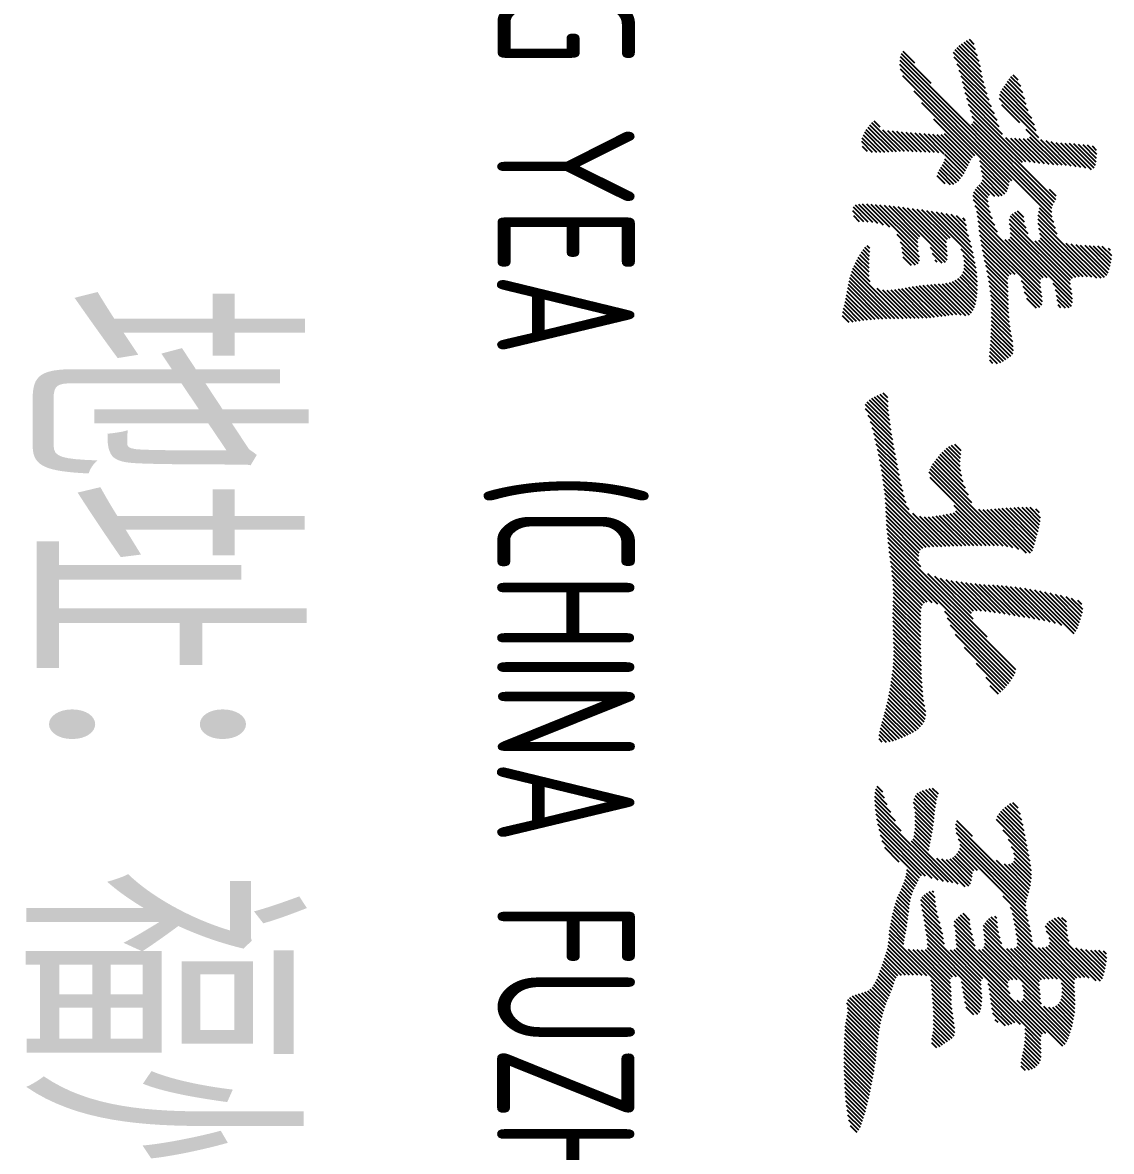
# Model space of a CAD drawing. Extents: x -144902 to 588294, y -160863 to 65494.
# Drawn here: x 226804 to 227993, y -79129 to -77897 of the extents above; entities that cross this region are included whole.
import ezdxf
from ezdxf.enums import TextEntityAlignment as Align

# ---------------------------------------------------------------- set-up
doc = ezdxf.new("R2010")
doc.units = 0
doc.header["$LTSCALE"] = 100
for name, color, linetype in [('1508', 2, 'CONTINUOUS'), ('DQ', 7, 'CONTINUOUS'), ('tk图框', 7, 'CONTINUOUS')]:
    doc.layers.add(name, color=color, linetype=linetype)
doc.styles.add('HZTXT', font='tssdeng.shx', dxfattribs={"width": 0.7, "bigfont": 'tssdchn.shx'})
doc.styles.add('HZTXT2', font='tssdeng.shx', dxfattribs={"width": 0.7, "bigfont": 'tssdchn.shx'})

# ---------------------------------------------------------------- blocks, each defined once
blk = doc.blocks.new('A$C00BC0004')
at = {"layer": 'DQ', "color": 2}
for p, q in [((-5804.9, -2062.1), (-5774.7, -2031.9)), ((-5804.6, -2057.2), (-5778.1, -2030.7)), ((-5804.3, -2052.4), (-5781.7, -2029.8)), ((-5804.1, -2043.2), (-5789.2, -2028.4)), ((-5804.1, -2047.8), (-5785.4, -2029.1)), ((-5803.7, -2038.4), (-5793.3, -2028)), ((-5801.3, -2031.5), (-5799.3, -2029.4)), ((-5915.1, -2064.5), (-5895.7, -2045)), ((-5914.6, -2059.4), (-5899.7, -2044.6)), ((-5914.1, -2054.5), (-5904, -2044.4)), ((-5913.3, -2049.2), (-5908.6, -2044.5)), ((-5833.4, -2108.5), (-5769.2, -2044.3)), ((-5807.1, -2077.7), (-5768.9, -2039.5)), ((-5806.2, -2072.3), (-5769.8, -2035.9)), ((-5805.4, -2067), (-5771.9, -2033.5)), ((-5064.8, -2098.7), (-5004.4, -2038.3)), ((-5061.8, -2100.2), (-5001.9, -2040.3)), ((-5056.5, -2099.4), (-5002.1, -2045)), ((-5037.7, -2067.2), (-5007.5, -2037)), ((-5036.8, -2061.7), (-5011.1, -2036)), ((-5035.8, -2056.2), (-5014.7, -2035.2)), ((-5035.1, -2042), (-5026.4, -2033.4)), ((-5035.1, -2046.5), (-5022.4, -2033.8)), ((-5035.1, -2051), (-5018.5, -2034.4)), ((-5034.7, -2037.2), (-5031.2, -2033.7)), ((-5916.3, -2083.6), (-5889.1, -2056.4)), ((-5916, -2078.8), (-5887.5, -2050.3)), ((-5915.9, -2074.2), (-5889, -2047.3)), ((-5915.6, -2069.4), (-5892.1, -2045.9)), ((-5828.6, -2108.2), (-5770.2, -2049.7)), ((-5823.4, -2107.5), (-5770.5, -2054.6)), ((-5049.1, -2096.5), (-5005.2, -2052.6)), ((-5043.9, -2095.7), (-5005.6, -2057.5)), ((-5917.8, -2094.1), (-5890.6, -2066.9)), ((-5916.9, -2088.7), (-5889.9, -2061.8)), ((-5817.9, -2106.4), (-5770.6, -2059.1)), ((-5812.9, -2105.9), (-5770.4, -2063.4)), ((-5810.1, -2107.6), (-5769.8, -2067.4)), ((-5429.3, -2117.5), (-5381, -2069.2)), ((-5428.4, -2112.1), (-5383.4, -2067.1)), ((-5427.4, -2106.6), (-5386.4, -2065.6)), ((-5426.3, -2101), (-5389.6, -2064.3)), ((-5425.1, -2095.3), (-5392.9, -2063.1)), ((-5423.9, -2089.6), (-5396.2, -2062)), ((-5422.6, -2083.8), (-5399.7, -2060.9)), ((-5421.2, -2077.9), (-5403.4, -2060.1)), ((-5419.5, -2071.8), (-5407.4, -2059.6)), ((-5417.1, -2064.9), (-5413, -2060.8)), ((-5058.9, -2133.2), (-4994.3, -2068.6)), ((-5053.5, -2132.3), (-4989.5, -2068.3)), ((-5040.6, -2096.9), (-5005.5, -2061.9)), ((-5038.8, -2099.6), (-5005.2, -2066)), ((-5038.3, -2103.6), (-5003.2, -2068.5)), ((-5038.3, -2108.1), (-4999, -2068.8)), ((-4999.6, -2082.9), (-4984.9, -2068.2)), ((-4994.5, -2082.3), (-4980.3, -2068.1)), ((-4990, -2082.2), (-4975.8, -2068.1)), ((-4985.8, -2082.6), (-4971.4, -2068.2)), ((-4982, -2083.3), (-4967.3, -2068.5)), ((-4978.9, -2084.6), (-4963.3, -2069)), ((-4976.3, -2086.5), (-4959.4, -2069.7)), ((-5931.5, -2121.3), (-5892.4, -2082.1)), ((-5920.2, -2105.5), (-5892, -2077.3)), ((-5918.8, -2099.6), (-5891.4, -2072.2)), ((-5833.1, -2139.6), (-5766.5, -2073)), ((-5828.5, -2139.5), (-5762.1, -2073.1)), ((-5823.5, -2139), (-5756.5, -2072)), ((-5818.4, -2138.4), (-5751.1, -2071.1)), ((-5813.9, -2138.4), (-5746.3, -2070.8)), ((-5809.6, -2111.6), (-5768.7, -2070.8)), ((-5763.1, -2092.1), (-5742, -2070.9)), ((-5756.2, -2089.6), (-5738.3, -2071.8)), ((-5750.3, -2088.3), (-5736.6, -2074.5)), ((-5745.3, -2087.7), (-5736.2, -2078.6)), ((-5071.1, -2087), (-5061.1, -2077.1)), ((-5071, -2082.5), (-5066, -2077.5)), ((-5070, -2090.4), (-5056.3, -2076.8)), ((-5068.5, -2093.4), (-5050.9, -2075.9)), ((-5066.8, -2096.2), (-5045.1, -2074.6)), ((-4991.8, -2124.5), (-4941.7, -2074.4)), ((-4986.8, -2124), (-4938.4, -2075.6)), ((-4982.5, -2124.2), (-4935.4, -2077.1)), ((-4980.6, -2131.3), (-4931, -2081.6)), ((-4980, -2126.2), (-4932.7, -2078.9)), ((-4974.4, -2089.1), (-4955.7, -2070.4)), ((-4974, -2102.2), (-4945.1, -2073.3)), ((-4973.2, -2092.5), (-4952.1, -2071.3)), ((-4973, -2096.8), (-4948.5, -2072.3)), ((-6010.5, -2258.7), (-5845.1, -2093.3)), ((-6006.5, -2259.2), (-5840.9, -2093.6)), ((-6002.2, -2259.3), (-5835.8, -2093)), ((-5945.7, -2180.3), (-5854.5, -2089.2)), ((-5939.7, -2178.9), (-5851.5, -2090.7)), ((-5937.1, -2180.8), (-5848.5, -2092.2)), ((-5923.1, -2117.4), (-5892.5, -2086.7)), ((-5921.3, -2120), (-5892.7, -2091.4)), ((-5865.7, -2095.9), (-5858.4, -2088.6)), ((-5845.4, -2107), (-5829.8, -2091.4)), ((-5841.7, -2107.8), (-5823.3, -2089.4)), ((-5837.8, -2108.4), (-5817, -2087.6)), ((-5739.8, -2086.7), (-5736.7, -2083.7)), ((-5431, -2128.2), (-5392.3, -2089.5)), ((-5430.2, -2122.9), (-5390.1, -2082.7)), ((-5048.1, -2131.4), (-5004, -2087.3)), ((-5043.1, -2130.9), (-5004.2, -2092)), ((-5921.4, -2133.7), (-5894.3, -2106.6)), ((-5921.3, -2129), (-5893.7, -2101.4)), ((-5921.1, -2124.3), (-5893.1, -2096.3)), ((-5836.6, -2174.5), (-5767.6, -2105.6)), ((-5831.4, -2173.8), (-5763.4, -2105.8)), ((-5826.3, -2173.3), (-5758.4, -2105.3)), ((-5821.2, -2172.7), (-5753.2, -2104.6)), ((-5816, -2172), (-5748.2, -2104.1)), ((-5811.4, -2140.3), (-5769.5, -2098.5)), ((-5811, -2144.5), (-5769.4, -2102.9)), ((-5766, -2126.4), (-5743.4, -2103.8)), ((-5759.9, -2124.7), (-5739.5, -2104.4)), ((-5753.8, -2123.2), (-5737.2, -2106.6)), ((-5518.7, -2121.6), (-5503.2, -2106.1)), ((-5518.7, -2126), (-5499.4, -2106.8)), ((-5518.6, -2117), (-5507.3, -2105.7)), ((-5432.9, -2143.5), (-5395.9, -2106.6)), ((-5432.3, -2138.5), (-5394.9, -2101)), ((-5431.7, -2133.4), (-5393.7, -2095.4)), ((-5052.6, -2167.3), (-4991.6, -2106.4)), ((-5047.6, -2166.8), (-4986.7, -2105.9)), ((-5043, -2166.7), (-4982.1, -2105.8)), ((-5042.4, -2197.6), (-4944.7, -2099.9)), ((-5039.4, -2131.7), (-5004, -2096.3)), ((-5037.9, -2197.5), (-4943.9, -2103.5)), ((-5037.5, -2134.3), (-5003.9, -2100.6)), ((-5037, -2142.7), (-5001.1, -2106.9)), ((-5036.9, -2138.2), (-5003.4, -2104.7)), ((-4998.9, -2163), (-4940.9, -2105)), ((-4997.2, -2125.4), (-4976.7, -2104.9)), ((-4993.4, -2162), (-4936.8, -2105.4)), ((-4949.6, -2122.7), (-4932.2, -2105.3)), ((-4944.9, -2122.5), (-4927.6, -2105.2)), ((-4940.5, -2122.6), (-4923.1, -2105.1)), ((-4936.3, -2122.9), (-4918.5, -2105.1)), ((-4932.3, -2123.3), (-4914.7, -2105.7)), ((-5975.6, -2147.4), (-5943.5, -2115.3)), ((-5972.9, -2149.2), (-5936.2, -2112.5)), ((-5969.5, -2150.3), (-5929.8, -2110.5)), ((-5965.1, -2150.4), (-5922.3, -2107.6)), ((-5922.4, -2143.6), (-5895.7, -2116.9)), ((-5921.6, -2138.3), (-5895.1, -2111.8)), ((-5746.8, -2120.7), (-5736.3, -2110.2)), ((-5518.6, -2130.4), (-5495.8, -2107.6)), ((-5518.4, -2134.7), (-5492.2, -2108.5)), ((-5518.2, -2139.1), (-5488.6, -2109.5)), ((-5518, -2143.3), (-5485.1, -2110.4)), ((-5517.7, -2147.5), (-5481.5, -2111.3)), ((-5517.4, -2151.7), (-5478, -2112.3)), ((-5517.1, -2111), (-5513.1, -2107)), ((-5517.1, -2155.8), (-5474.5, -2113.3)), ((-5516.7, -2160), (-5471.2, -2114.5)), ((-5516.4, -2164.2), (-5469, -2116.7)), ((-5433.7, -2153.3), (-5397.9, -2117.5)), ((-5433.3, -2148.4), (-5396.9, -2112.1)), ((-5178.4, -2154), (-5143.6, -2119.2)), ((-5166.5, -2146.5), (-5138.1, -2118.1)), ((-5156.3, -2140.8), (-5132.7, -2117.2)), ((-5148.4, -2137.4), (-5127.4, -2116.4)), ((-5141.4, -2134.9), (-5122.2, -2115.7)), ((-5136.1, -2134.1), (-5117.6, -2115.6)), ((-5133.3, -2153.7), (-5098.1, -2118.6)), ((-5132.5, -2135), (-5113.3, -2115.8)), ((-5130.1, -2137.1), (-5109.3, -2116.3)), ((-5129.3, -2145.2), (-5101.7, -2117.7)), ((-5129, -2140.5), (-5105.4, -2116.9)), ((-5094.6, -2146.5), (-5066.9, -2118.8)), ((-5082.3, -2138.7), (-5061.2, -2117.6)), ((-5075.7, -2136.5), (-5055.6, -2116.4)), ((-5069.9, -2135.3), (-5050.1, -2115.4)), ((-5064.3, -2134.2), (-5044.7, -2114.6)), ((-5058, -2168.2), (-4996.7, -2107)), ((-4928.3, -2123.9), (-4911.7, -2107.2)), ((-4924.5, -2124.6), (-4909.2, -2109.3)), ((-4920.9, -2125.4), (-4907.3, -2111.8)), ((-4917.3, -2126.3), (-4905.6, -2114.7)), ((-4913.5, -2127), (-4904.5, -2118)), ((-5990.7, -2135.6), (-5985.3, -2130.2)), ((-5989, -2138.3), (-5978.1, -2127.4)), ((-5986.4, -2140.2), (-5971.3, -2125.1)), ((-5983.6, -2141.9), (-5964.6, -2122.9)), ((-5980.8, -2143.6), (-5958.5, -2121.3)), ((-5978.1, -2145.4), (-5951.9, -2119.3)), ((-5958.7, -2184.4), (-5896.1, -2121.7)), ((-5958.1, -2147.9), (-5938.6, -2128.4)), ((-5952.2, -2182.4), (-5895.4, -2125.6)), ((-5842.3, -2130.8), (-5835.4, -2124)), ((-5840.9, -2133.9), (-5830.2, -2123.3)), ((-5839.1, -2136.6), (-5823.7, -2121.3)), ((-5836.6, -2138.6), (-5817.3, -2119.4)), ((-5516.5, -2173.3), (-5472.9, -2129.6)), ((-5516.1, -2168.3), (-5468.8, -2121)), ((-5434.1, -2162.7), (-5399.6, -2128.2)), ((-5433.9, -2158), (-5398.8, -2122.9)), ((-5196.6, -2136.2), (-5190.5, -2130.1)), ((-5195.2, -2139.3), (-5183.7, -2127.8)), ((-5193.3, -2141.9), (-5177.6, -2126.2)), ((-5191.3, -2144.4), (-5171.8, -2124.8)), ((-5189.2, -2146.8), (-5166, -2123.6)), ((-5186.9, -2149), (-5160.4, -2122.4)), ((-5184.5, -2151.1), (-5154.7, -2121.3)), ((-5181.8, -2152.9), (-5149.2, -2120.2)), ((-5173.3, -2198.2), (-5094.6, -2119.6)), ((-5168.6, -2198.1), (-5091.1, -2120.6)), ((-5163.5, -2197.4), (-5087.6, -2121.5)), ((-5156.8, -2195.2), (-5083.6, -2122)), ((-5150.8, -2193.7), (-5078.2, -2121.1)), ((-5146.5, -2193.9), (-5072.6, -2120)), ((-5039.2, -2167.4), (-5003.1, -2131.3)), ((-4988.1, -2161.2), (-4954.6, -2127.7)), ((-4908.9, -2126.9), (-4904.3, -2122.3)), ((-5997.2, -2258.8), (-5875.4, -2137)), ((-5990, -2256.1), (-5873.6, -2139.7)), ((-5973.1, -2243.7), (-5869.8, -2140.4)), ((-5897, -2172.1), (-5866.2, -2141.3)), ((-5891.8, -2171.3), (-5863.2, -2142.7)), ((-5810.7, -2171.1), (-5773, -2133.4)), ((-5805.3, -2170.2), (-5773, -2137.9)), ((-5799.8, -2169.2), (-5771.1, -2140.5)), ((-5794.2, -2168.1), (-5767.6, -2141.4)), ((-5788.5, -2166.9), (-5763, -2141.4)), ((-5782.8, -2165.6), (-5758.4, -2141.2)), ((-5777, -2164.4), (-5753.8, -2141.1)), ((-5771.4, -2163.2), (-5749.2, -2141)), ((-5765.9, -2162.2), (-5744.6, -2140.9)), ((-5760.6, -2161.4), (-5739.9, -2140.8)), ((-5755.4, -2160.7), (-5735.4, -2140.7)), ((-5750.4, -2160.1), (-5730.7, -2140.5)), ((-5745.4, -2159.7), (-5725.8, -2140.1)), ((-5740.7, -2159.4), (-5720.8, -2139.6)), ((-5736, -2159.3), (-5715.7, -2139)), ((-5731.5, -2159.2), (-5710.4, -2138.1)), ((-5727, -2159.3), (-5704.9, -2137.1)), ((-5722.6, -2159.3), (-5699.5, -2136.2)), ((-5718.2, -2159.4), (-5694.3, -2135.6)), ((-5713.8, -2159.6), (-5689.7, -2135.4)), ((-5709.5, -2159.7), (-5686, -2136.2)), ((-5705.3, -2159.9), (-5683.6, -2138.3)), ((-5701, -2160.2), (-5681.8, -2140.9)), ((-5696.8, -2160.5), (-5679.9, -2143.6)), ((-5563.6, -2224.9), (-5474.8, -2136.1)), ((-5560.6, -2226.3), (-5475.9, -2141.6)), ((-5480.6, -2272), (-5341.5, -2132.9)), ((-5475.5, -2271.5), (-5337.6, -2133.5)), ((-5470.4, -2270.9), (-5334.5, -2134.9)), ((-5434.8, -2172.4), (-5401.4, -2138.9)), ((-5434.4, -2167.5), (-5400.5, -2133.6)), ((-5405.2, -2210.2), (-5331.7, -2136.6)), ((-5398.1, -2207.5), (-5329, -2138.4)), ((-5390.3, -2204.2), (-5326.4, -2140.3)), ((-5380.3, -2198.7), (-5324, -2142.4)), ((-5057, -2198.7), (-4999.6, -2141.3)), ((-5052.1, -2198.3), (-4994.7, -2140.9)), ((-5047.4, -2198.1), (-4988.1, -2138.8)), ((-5036.5, -2169.2), (-5003.3, -2136)), ((-5036.1, -2173.3), (-5002.4, -2139.5)), ((-4982.9, -2160.5), (-4956.2, -2133.8)), ((-4977.6, -2159.7), (-4955, -2137.1)), ((-4972.2, -2158.8), (-4953.6, -2140.2)), ((-5983.3, -2191.1), (-5948.4, -2156.1)), ((-5977.4, -2189.6), (-5941.1, -2153.3)), ((-5971.3, -2188), (-5934.2, -2150.9)), ((-5965.1, -2186.3), (-5926, -2147.2)), ((-5886.2, -2170.2), (-5860.8, -2144.9)), ((-5880.6, -2169.2), (-5859.1, -2147.6)), ((-5876.2, -2169.2), (-5858.1, -2151.1)), ((-5873.2, -2170.7), (-5858.1, -2155.6)), ((-5848.1, -2177.1), (-5826.7, -2155.7)), ((-5842, -2175.5), (-5819.2, -2152.7)), ((-5692.7, -2160.8), (-5678.1, -2146.3)), ((-5688.5, -2161.2), (-5676.6, -2149.2)), ((-5684.2, -2161.4), (-5675.5, -2152.6)), ((-5557.2, -2227.4), (-5476.5, -2146.7)), ((-5551.5, -2226.2), (-5476.8, -2151.5)), ((-5436.4, -2187.4), (-5403.8, -2154.8)), ((-5435.8, -2182.3), (-5403, -2149.6)), ((-5435.3, -2177.3), (-5402.2, -2144.3)), ((-5365.8, -2188.7), (-5321.6, -2144.4)), ((-5348.4, -2175.8), (-5319.3, -2146.6)), ((-5333.3, -2165.2), (-5317.1, -2149)), ((-5324.3, -2160.7), (-5315.2, -2151.6)), ((-5072.2, -2155.5), (-5070.2, -2153.5)), ((-5071.8, -2159.6), (-5065.1, -2152.9)), ((-5069.8, -2162.1), (-5060, -2152.3)), ((-5067.5, -2164.3), (-5054.6, -2151.4)), ((-5065.2, -2166.4), (-5048.8, -2150)), ((-5062.4, -2168.2), (-5042.5, -2148.2)), ((-4966.7, -2157.8), (-4953.1, -2144.2)), ((-4959.7, -2155.3), (-4956.5, -2152)), ((-6015.5, -2200.8), (-5982.2, -2167.5)), ((-6010.2, -2200), (-5976.2, -2166)), ((-6002.6, -2196.8), (-5969.9, -2164.1)), ((-5995.7, -2194.5), (-5963.2, -2162)), ((-5989.4, -2192.6), (-5956, -2159.3)), ((-5870.7, -2172.7), (-5859.4, -2161.4)), ((-5868.4, -2174.9), (-5856.7, -2163.2)), ((-5865.9, -2176.9), (-5851.9, -2162.9)), ((-5863, -2178.5), (-5846.5, -2162)), ((-5859.4, -2179.4), (-5840.4, -2160.4)), ((-5854.6, -2179), (-5833.9, -2158.3)), ((-5679.4, -2161), (-5676, -2157.7)), ((-5520.8, -2200), (-5477, -2156.2)), ((-5514.7, -2198.4), (-5477.1, -2160.8)), ((-5512.5, -2200.7), (-5477.1, -2165.2)), ((-5485.6, -2272.5), (-5377.1, -2164.1)), ((-5437.9, -2197.9), (-5405.1, -2165.1)), ((-5437.1, -2192.6), (-5404.5, -2160)), ((-6029.6, -2183.4), (-6024.2, -2178.1)), ((-6028.1, -2186.5), (-6018.4, -2176.7)), ((-6026.4, -2189.3), (-6011.8, -2174.6)), ((-6024.6, -2191.9), (-6005.6, -2172.9)), ((-6022.7, -2194.5), (-5999.7, -2171.5)), ((-6020.6, -2196.9), (-5993.9, -2170.2)), ((-6018.3, -2199.1), (-5988.2, -2169)), ((-5960.4, -2235.4), (-5902.5, -2177.6)), ((-5942.6, -2222.1), (-5900.5, -2180.1)), ((-5842.7, -2230), (-5790.8, -2178.1)), ((-5841.9, -2224.8), (-5796.5, -2179.3)), ((-5841.1, -2219.5), (-5802.4, -2180.8)), ((-5800.6, -2192.4), (-5785.2, -2177.1)), ((-5793.8, -2190.1), (-5779.9, -2176.2)), ((-5788.4, -2189.2), (-5774.7, -2175.5)), ((-5783.7, -2189), (-5769.7, -2174.9)), ((-5779.5, -2189.3), (-5764.8, -2174.6)), ((-5775.9, -2190.2), (-5760.2, -2174.5)), ((-5772.9, -2191.7), (-5755.8, -2174.5)), ((-5770.4, -2193.6), (-5751.5, -2174.8)), ((-5768.2, -2196), (-5747.5, -2175.2)), ((-5766.5, -2198.8), (-5743.6, -2175.9)), ((-5765.1, -2201.8), (-5740, -2176.8)), ((-5764.1, -2205.3), (-5736.8, -2178)), ((-5763.3, -2209), (-5733.8, -2179.5)), ((-5566.4, -2223.2), (-5523.9, -2180.7)), ((-5511.8, -2204.4), (-5477, -2169.7)), ((-5511.2, -2208.3), (-5477, -2174.2)), ((-5510.5, -2212.1), (-5476.9, -2178.6)), ((-5446.2, -2228.7), (-5396.9, -2179.4)), ((-5441.4, -2214.9), (-5405.5, -2179)), ((-5439.9, -2208.9), (-5405.9, -2174.9)), ((-5438.8, -2203.3), (-5405.6, -2170.1)), ((-5176.8, -2197.3), (-5159.7, -2180.2)), ((-5143.3, -2195.2), (-5122.6, -2174.5)), ((-5140.7, -2197), (-5122.3, -2178.7)), ((-5138.3, -2199.2), (-5119.1, -2179.9)), ((-5136.3, -2201.6), (-5115.3, -2180.6)), ((-5069.5, -2197.7), (-5051.9, -2180.1)), ((-5067.1, -2199.8), (-5045.8, -2178.5)), ((-5062.9, -2200.1), (-5039.8, -2177)), ((-5058.1, -2231.2), (-4997.4, -2170.5)), ((-5052.8, -2230.4), (-4992.5, -2170.1)), ((-5047.6, -2229.7), (-4987.7, -2169.8)), ((-5042.6, -2229.2), (-4983, -2169.6)), ((-5035.9, -2200), (-5004.5, -2168.6)), ((-5035.6, -2204.2), (-5001.9, -2170.6)), ((-5001, -2192.1), (-4978.7, -2169.8)), ((-4995.6, -2191.2), (-4974.6, -2170.2)), ((-4990.3, -2190.4), (-4970.9, -2170.9)), ((-4985, -2189.5), (-4967.6, -2172.2)), ((-4979.4, -2188.5), (-4965.4, -2174.4)), ((-4973.5, -2187), (-4965, -2178.6)), ((-5926.6, -2210.7), (-5897.8, -2181.8)), ((-5926.1, -2228.2), (-5885.7, -2187.7)), ((-5925.8, -2223.4), (-5888.6, -2186.2)), ((-5925.6, -2214.2), (-5894.7, -2183.3)), ((-5925.6, -2218.6), (-5891.6, -2184.7)), ((-5903.9, -2210.4), (-5882.8, -2189.3)), ((-5899.1, -2210.1), (-5880.1, -2191.1)), ((-5895.8, -2211.3), (-5877.5, -2193)), ((-5840.3, -2214.1), (-5808.4, -2182.3)), ((-5839.4, -2208.8), (-5814.7, -2184)), ((-5838.4, -2203.2), (-5820.8, -2185.7)), ((-5837.2, -2197.6), (-5826.3, -2186.7)), ((-5834.5, -2190.4), (-5831.8, -2187.7)), ((-5762.7, -2212.9), (-5731, -2181.2)), ((-5762.4, -2217.1), (-5728.7, -2183.4)), ((-5762.2, -2221.4), (-5728.1, -2187.3)), ((-5761.9, -2225.6), (-5728.7, -2192.3)), ((-5587.5, -2199.3), (-5580.5, -2192.4)), ((-5586.5, -2202.8), (-5576.3, -2192.7)), ((-5578.8, -2213.1), (-5558.6, -2192.9)), ((-5576.5, -2215.2), (-5553.1, -2191.8)), ((-5574.1, -2217.3), (-5546.9, -2190.2)), ((-5571.6, -2219.4), (-5540, -2187.8)), ((-5569.1, -2221.3), (-5532.3, -2184.6)), ((-5509.8, -2215.9), (-5476.9, -2183)), ((-5509.2, -2219.8), (-5476.8, -2187.4)), ((-5508.7, -2223.8), (-5476.7, -2191.8)), ((-5443.3, -2221.2), (-5403.2, -2181.1)), ((-5135.8, -2219.1), (-5104.6, -2188)), ((-5134.8, -2204.6), (-5111.4, -2181.2)), ((-5134.8, -2213.6), (-5105.3, -2184.1)), ((-5134.3, -2208.6), (-5107.8, -2182.2)), ((-5075.5, -2190.3), (-5068.1, -2182.8)), ((-5073.8, -2193.1), (-5063.2, -2182.5)), ((-5071.6, -2195.4), (-5057.8, -2181.5)), ((-5892.8, -2212.8), (-5875.1, -2195.1)), ((-5890, -2214.5), (-5873, -2197.5)), ((-5887.2, -2216.2), (-5871.4, -2200.3)), ((-5884.3, -2217.7), (-5870.8, -2204.2)), ((-5843.5, -2235.3), (-5812.6, -2204.5)), ((-5761.6, -2229.7), (-5728.9, -2197.1)), ((-5761.1, -2233.8), (-5728.7, -2201.4)), ((-5760.6, -2237.8), (-5728.3, -2205.4)), ((-5584.9, -2205.8), (-5572.4, -2193.2)), ((-5583.1, -2208.4), (-5568.1, -2193.4)), ((-5581, -2210.8), (-5563.6, -2193.4)), ((-5509, -2237.6), (-5476.2, -2204.8)), ((-5508.4, -2228), (-5476.6, -2196.2)), ((-5508.4, -2232.5), (-5476.4, -2200.5)), ((-5156.9, -2244.7), (-5107.8, -2195.6)), ((-5154.4, -2246.6), (-5109.2, -2201.5)), ((-5052.9, -2270.9), (-4985, -2203)), ((-5038.2, -2229.3), (-5006.4, -2197.4)), ((-5036.3, -2249.9), (-4989.7, -2203.2)), ((-5035.9, -2231.4), (-5006.2, -2201.8)), ((-5035.9, -2245), (-4994.5, -2203.5)), ((-5035.8, -2240.3), (-4999.3, -2203.9)), ((-5035.6, -2235.7), (-5003.8, -2203.9)), ((-5003, -2225.5), (-4980.5, -2203)), ((-4997.9, -2224.8), (-4975.8, -2202.8)), ((-4992.9, -2224.4), (-4970.9, -2202.4)), ((-4988.1, -2224.1), (-4965.8, -2201.7)), ((-4983.3, -2223.7), (-4960.4, -2200.9)), ((-4978.4, -2223.4), (-4955.1, -2200.1)), ((-4973.7, -2223.1), (-4950.1, -2199.5)), ((-4968.9, -2222.8), (-4945.4, -2199.4)), ((-4964.2, -2222.7), (-4941.8, -2200.2)), ((-4959.6, -2222.6), (-4939.2, -2202.1)), ((-4955.1, -2222.5), (-4937.3, -2204.7)), ((-5926.9, -2237.9), (-5905.8, -2216.8)), ((-5926.5, -2233), (-5904.4, -2210.9)), ((-5880.6, -2218.6), (-5872, -2210)), ((-5847.4, -2266.2), (-5788.9, -2207.7)), ((-5846.8, -2261.1), (-5793.2, -2207.5)), ((-5846.2, -2256), (-5797.9, -2207.7)), ((-5845.6, -2250.9), (-5802.7, -2208)), ((-5844.9, -2245.7), (-5807.5, -2208.3)), ((-5844.2, -2240.5), (-5811.2, -2207.5)), ((-5802.6, -2225.8), (-5786.1, -2209.4)), ((-5795.9, -2223.6), (-5785.5, -2213.3)), ((-5760.1, -2241.7), (-5727.7, -2209.3)), ((-5759.5, -2245.6), (-5727.1, -2213.2)), ((-5758.8, -2249.4), (-5726.7, -2217.3)), ((-5538.9, -2276.5), (-5476, -2213.6)), ((-5512.1, -2245.2), (-5476.1, -2209.2)), ((-5212.1, -2223.6), (-5205.9, -2217.3)), ((-5189.2, -2286), (-5109.7, -2206.4)), ((-5184, -2285.3), (-5110.5, -2211.8)), ((-5178.6, -2284.4), (-5111.9, -2217.6)), ((-5090.4, -2236.5), (-5071, -2217.1)), ((-5085.5, -2236.1), (-5064.7, -2215.3)), ((-5079.7, -2234.9), (-5058.7, -2213.8)), ((-5074.1, -2233.8), (-5053, -2212.6)), ((-5068.7, -2232.8), (-5047.5, -2211.6)), ((-5063.4, -2232), (-5042.1, -2210.8)), ((-4950.6, -2222.5), (-4935.6, -2207.5)), ((-4946.5, -2222.9), (-4933.8, -2210.2)), ((-4942.8, -2223.7), (-4932, -2212.8)), ((-4939.1, -2224.5), (-4930.1, -2215.5)), ((-6014, -2257.7), (-5981.5, -2225.2)), ((-5927.7, -2247.7), (-5906.3, -2226.3)), ((-5927.3, -2242.8), (-5906.1, -2221.6)), ((-5788.6, -2220.8), (-5786.5, -2218.8)), ((-5758.2, -2253.3), (-5726.3, -2221.4)), ((-5757.5, -2257.1), (-5725.9, -2225.5)), ((-5757, -2261), (-5725.6, -2229.7)), ((-5533.9, -2275.9), (-5475.9, -2217.9)), ((-5528.9, -2275.5), (-5475.7, -2222.3)), ((-5524, -2275.1), (-5475.5, -2226.6)), ((-5465.3, -2270.2), (-5413.1, -2218)), ((-5460, -2269.4), (-5414.8, -2224.2)), ((-5454.8, -2268.7), (-5415.5, -2229.4)), ((-5211.6, -2227.5), (-5202.3, -2218.2)), ((-5210.6, -2231.1), (-5198.8, -2219.2)), ((-5209.5, -2234.5), (-5195, -2219.9)), ((-5208.2, -2237.6), (-5191.1, -2220.5)), ((-5206.5, -2240.4), (-5187.1, -2221)), ((-5204, -2242.4), (-5183.1, -2221.5)), ((-5200.9, -2243.8), (-5179, -2221.9)), ((-5196.9, -2244.3), (-5175, -2222.4)), ((-5191.7, -2243.6), (-5171, -2222.9)), ((-5186.3, -2242.7), (-5167.1, -2223.4)), ((-5181.7, -2242.5), (-5163.2, -2224)), ((-5177.2, -2242.5), (-5159.3, -2224.7)), ((-5173, -2283.3), (-5113.9, -2224.1)), ((-5172.8, -2242.6), (-5155.6, -2225.4)), ((-5168.5, -2242.8), (-5151.9, -2226.2)), ((-5164.4, -2243.2), (-5148.3, -2227.1)), ((-5160.4, -2243.8), (-5144.5, -2227.8)), ((-5099.9, -2223.6), (-5098.7, -2222.4)), ((-5099.3, -2227.5), (-5092.7, -2220.9)), ((-5097.5, -2230.2), (-5087.7, -2220.4)), ((-5095.5, -2232.7), (-5082.5, -2219.7)), ((-5093.3, -2235), (-5076.9, -2218.6)), ((-5048.7, -2271.2), (-5007.5, -2230)), ((-4934.6, -2224.5), (-4929.1, -2219)), ((-5929, -2262.5), (-5906.9, -2240.4)), ((-5928.5, -2257.5), (-5906.7, -2235.6)), ((-5928.1, -2252.6), (-5906.5, -2230.9)), ((-5849.5, -2290.8), (-5797.7, -2238.9)), ((-5849.2, -2286), (-5802.8, -2239.5)), ((-5848.9, -2281.1), (-5807.5, -2239.7)), ((-5848.4, -2276.2), (-5811.6, -2239.3)), ((-5848, -2271.2), (-5814.2, -2237.4)), ((-5816.7, -2262.4), (-5792.1, -2237.8)), ((-5808.5, -2258.7), (-5787.6, -2237.8)), ((-5802.5, -2257.1), (-5784.6, -2239.3)), ((-5797.3, -2256.4), (-5783.1, -2242.3)), ((-5756.4, -2265), (-5725.4, -2233.9)), ((-5756, -2269), (-5725.2, -2238.3)), ((-5519.3, -2274.8), (-5475.2, -2230.8)), ((-5514.5, -2274.6), (-5474.2, -2234.3)), ((-5509.8, -2274.3), (-5472.2, -2236.7)), ((-5505.1, -2274.1), (-5469.1, -2238.1)), ((-5500.3, -2273.8), (-5465.2, -2238.7)), ((-5495.4, -2273.4), (-5460.5, -2238.5)), ((-5490.5, -2273), (-5454, -2236.5)), ((-5449.7, -2268.1), (-5414.3, -2232.6)), ((-5444.7, -2267.6), (-5411.8, -2234.7)), ((-5439.7, -2267.1), (-5408.4, -2235.7)), ((-5434.9, -2266.7), (-5404.4, -2236.3)), ((-5430.1, -2266.5), (-5400.1, -2236.5)), ((-5425.5, -2266.3), (-5395.7, -2236.6)), ((-5421, -2266.4), (-5391.2, -2236.6)), ((-5416.7, -2266.5), (-5386.7, -2236.6)), ((-5412.3, -2266.7), (-5382.2, -2236.5)), ((-5408, -2266.8), (-5377.7, -2236.5)), ((-5403.7, -2266.9), (-5373.2, -2236.5)), ((-5399.2, -2267), (-5368.6, -2236.4)), ((-5394.6, -2266.8), (-5364.1, -2236.3)), ((-5389.9, -2266.7), (-5359.5, -2236.3)), ((-5385.3, -2266.6), (-5354.9, -2236.2)), ((-5380.7, -2266.4), (-5350.3, -2236)), ((-5376.1, -2266.3), (-5345.7, -2235.9)), ((-5371.4, -2266.2), (-5341, -2235.8)), ((-5366.8, -2266), (-5336.4, -2235.6)), ((-5362.2, -2265.9), (-5331.7, -2235.4)), ((-5357.8, -2266), (-5326.9, -2235.1)), ((-5353.5, -2266.2), (-5322.1, -2234.8)), ((-5349.3, -2266.4), (-5317.2, -2234.4)), ((-5345.1, -2266.8), (-5312.2, -2233.9)), ((-5341, -2267.2), (-5307.1, -2233.2)), ((-5337, -2267.6), (-5301.5, -2232.1)), ((-5333, -2268.1), (-5295.9, -2231)), ((-5329, -2268.7), (-5291.2, -2230.9)), ((-5325.2, -2269.3), (-5287.5, -2231.6)), ((-5321.3, -2269.9), (-5284.3, -2232.9)), ((-5317.5, -2270.6), (-5281.6, -2234.7)), ((-5313.8, -2271.4), (-5279.2, -2236.8)), ((-5310.1, -2272.1), (-5277, -2239.1)), ((-5306.4, -2272.9), (-5275.1, -2241.6)), ((-5167.2, -2282), (-5116.4, -2231.2)), ((-5161.2, -2280.4), (-5116.6, -2235.8)), ((-5154.8, -2278.5), (-5114.2, -2237.9)), ((-5123.3, -2251.6), (-5111, -2239.2)), ((-5119.4, -2252.1), (-5108, -2240.7)), ((-5115.9, -2253), (-5105.1, -2242.3)), ((-5044.6, -2271.6), (-5008, -2235)), ((-5040.8, -2272.2), (-5008.2, -2239.7)), ((-6016.6, -2255.7), (-6003.8, -2242.9)), ((-5930.8, -2277.8), (-5907.4, -2254.3)), ((-5930, -2272.5), (-5907.3, -2249.7)), ((-5929.5, -2267.4), (-5907.1, -2245)), ((-5791.9, -2255.6), (-5782.9, -2246.6)), ((-5757.8, -2284.3), (-5724.9, -2251.4)), ((-5755.9, -2277.9), (-5724.9, -2247)), ((-5755.7, -2273.2), (-5725, -2242.6)), ((-5554.5, -2278.6), (-5530.2, -2254.3)), ((-5549.2, -2277.8), (-5523.8, -2252.4)), ((-5544, -2277.1), (-5516.2, -2249.3)), ((-5302.7, -2273.8), (-5273.3, -2244.4)), ((-5299.1, -2274.7), (-5271.7, -2247.2)), ((-5295.5, -2275.6), (-5270.2, -2250.2)), ((-5292, -2276.5), (-5268.7, -2253.2)), ((-5112.4, -2254.1), (-5102.1, -2243.8)), ((-5109, -2255.2), (-5098.9, -2245.1)), ((-5105.7, -2256.4), (-5095.6, -2246.2)), ((-5102.5, -2257.6), (-5092.1, -2247.2)), ((-5099.4, -2259), (-5088.4, -2248)), ((-5096.4, -2260.5), (-5084.6, -2248.7)), ((-5093.3, -2261.9), (-5080.6, -2249.2)), ((-5089.9, -2263), (-5076.6, -2249.7)), ((-5086.5, -2264.1), (-5072.6, -2250.2)), ((-5083, -2265.1), (-5068.6, -2250.7)), ((-5079.5, -2266), (-5064.6, -2251.2)), ((-5075.9, -2266.9), (-5060.7, -2251.8)), ((-5072.2, -2267.8), (-5056.8, -2252.4)), ((-5068.5, -2268.6), (-5053, -2253.1)), ((-5064.7, -2269.3), (-5049.2, -2253.8)), ((-5060.9, -2269.9), (-5045.5, -2254.5)), ((-5037.1, -2273), (-5008.3, -2244.3)), ((-5033.5, -2274), (-5008.3, -2248.8)), ((-5030, -2275), (-5008.3, -2253.3)), ((-5938.5, -2289.9), (-5907.3, -2258.7)), ((-5936.2, -2292.1), (-5907.1, -2263)), ((-5779.6, -2310.6), (-5724.8, -2255.9)), ((-5776.2, -2311.8), (-5724.8, -2260.3)), ((-5772.8, -2312.9), (-5724.8, -2264.8)), ((-5612.3, -2291.5), (-5587.1, -2266.3)), ((-5605.9, -2289.6), (-5581.6, -2265.3)), ((-5599.7, -2287.9), (-5576.1, -2264.3)), ((-5593.8, -2286.5), (-5570.6, -2263.2)), ((-5588, -2285.1), (-5565, -2262.1)), ((-5582.2, -2283.9), (-5559.4, -2261)), ((-5576.5, -2282.7), (-5553.7, -2259.8)), ((-5570.9, -2281.5), (-5548, -2258.6)), ((-5565.4, -2280.5), (-5542.2, -2257.3)), ((-5559.9, -2279.5), (-5536.3, -2255.9)), ((-5288.5, -2277.5), (-5267.4, -2256.4)), ((-5285, -2278.5), (-5266.1, -2259.6)), ((-5281.5, -2279.5), (-5264.9, -2262.9)), ((-5278, -2280.5), (-5263.8, -2266.3)), ((-5198.9, -2286.7), (-5176.4, -2264.2)), ((-5194.2, -2286.4), (-5165.5, -2257.8)), ((-5147.6, -2275.8), (-5131.8, -2260)), ((-5057, -2270.5), (-5041.7, -2255.2)), ((-5026.6, -2276), (-5008.1, -2257.6)), ((-5023.2, -2277.1), (-5007.5, -2261.4)), ((-5019.9, -2278.3), (-5005.1, -2263.5)), ((-5016.6, -2279.5), (-5002, -2264.9)), ((-5013.3, -2280.7), (-4998.6, -2266)), ((-5933.7, -2294.1), (-5906.8, -2267.2)), ((-5931.1, -2296), (-5906.6, -2271.5)), ((-5928.3, -2297.7), (-5906.4, -2275.8)), ((-5849.9, -2300.1), (-5827.1, -2277.3)), ((-5849.8, -2295.5), (-5824.7, -2270.4)), ((-5769.4, -2313.9), (-5724.7, -2269.2)), ((-5765.8, -2314.8), (-5724.6, -2273.5)), ((-5762.1, -2315.6), (-5724.4, -2277.9)), ((-5643.4, -2277.7), (-5638.3, -2272.6)), ((-5642.1, -2280.9), (-5633.6, -2272.3)), ((-5640.7, -2284), (-5628.8, -2272)), ((-5639.2, -2286.9), (-5623.8, -2271.6)), ((-5637.6, -2289.8), (-5618.8, -2271.1)), ((-5635.8, -2292.5), (-5613.7, -2270.4)), ((-5633.7, -2295), (-5608.5, -2269.7)), ((-5631.1, -2296.8), (-5603.2, -2268.9)), ((-5626.4, -2296.7), (-5597.9, -2268.1)), ((-5619.2, -2293.9), (-5592.5, -2267.2)), ((-5274.4, -2281.4), (-5263, -2270)), ((-5270.6, -2282), (-5262.4, -2273.9)), ((-5266.1, -2282.1), (-5262.7, -2278.6)), ((-5214.1, -2284), (-5208.2, -2278.1)), ((-5211.4, -2285.7), (-5201.6, -2276)), ((-5207.6, -2286.4), (-5194.2, -2273.1)), ((-5203.4, -2286.7), (-5185.8, -2269.1)), ((-5010.1, -2282), (-4995.2, -2267.1)), ((-5006.9, -2283.2), (-4991.9, -2268.3)), ((-5003.7, -2284.6), (-4988.6, -2269.5)), ((-5000.7, -2286), (-4985.4, -2270.8)), ((-4997.7, -2287.6), (-4982.3, -2272.1)), ((-4995, -2289.4), (-4979.1, -2273.4)), ((-4992.8, -2291.7), (-4975.8, -2274.6)), ((-4991, -2294.4), (-4972.5, -2275.8)), ((-4989.7, -2297.5), (-4969.1, -2276.9)), ((-4988.6, -2300.9), (-4965.6, -2277.9)), ((-4987.7, -2304.5), (-4962, -2278.8)), ((-5940.4, -2287.4), (-5933.9, -2280.8)), ((-5925.3, -2299.2), (-5906.2, -2280.1)), ((-5922, -2300.4), (-5906.1, -2284.4)), ((-5918.1, -2301), (-5906.3, -2289.1)), ((-5849.6, -2304.3), (-5828.6, -2283.3)), ((-5848.6, -2307.8), (-5829.7, -2288.9)), ((-5758.4, -2316.3), (-5724.2, -2282.1)), ((-5754.5, -2317), (-5723.9, -2286.3)), ((-5750.6, -2317.5), (-5723.6, -2290.5)), ((-4986.6, -2307.9), (-4958.4, -2279.7)), ((-4985.3, -2311.1), (-4954.7, -2280.5)), ((-4983.7, -2313.9), (-4951, -2281.2)), ((-4981.5, -2316.2), (-4947.1, -2281.9)), ((-4977.8, -2317.1), (-4943.2, -2282.4)), ((-4972.7, -2316.4), (-4939.2, -2282.9)), ((-4968, -2316.3), (-4935.1, -2283.3)), ((-4964.2, -2316.9), (-4931, -2283.7)), ((-4960.4, -2317.6), (-4927, -2284.2)), ((-4956.7, -2318.3), (-4923, -2284.7)), ((-4952.7, -2318.9), (-4919, -2285.2)), ((-4948.6, -2319.2), (-4915, -2285.7)), ((-4944.3, -2319.5), (-4911.1, -2286.3)), ((-4940, -2319.7), (-4907.2, -2286.9)), ((-4935.7, -2319.8), (-4903.3, -2287.5)), ((-4931.3, -2319.9), (-4899.5, -2288.1)), ((-4926.9, -2320), (-4895.7, -2288.8)), ((-4922.4, -2320), (-4891.9, -2289.5)), ((-4918, -2320.1), (-4888.1, -2290.2)), ((-4913.5, -2320.1), (-4884.4, -2291)), ((-5912.8, -2300.1), (-5907.3, -2294.7)), ((-5846.4, -2310.1), (-5830.3, -2293.9)), ((-5842.5, -2310.7), (-5830.4, -2298.6)), ((-5837, -2309.7), (-5830.7, -2303.3)), ((-5804.5, -2295.2), (-5801.5, -2292.1)), ((-5802.5, -2297.6), (-5797, -2292.1)), ((-5800, -2299.6), (-5792.8, -2292.4)), ((-5797.3, -2301.4), (-5788.6, -2292.7)), ((-5794.6, -2303.1), (-5784.3, -2292.8)), ((-5791.7, -2304.8), (-5779.9, -2293)), ((-5788.8, -2306.4), (-5775.5, -2293)), ((-5785.8, -2307.9), (-5770.9, -2292.9)), ((-5782.7, -2309.3), (-5765.2, -2291.8)), ((-5746.8, -2318.2), (-5723.2, -2294.6)), ((-5743.1, -2319), (-5722.7, -2298.7)), ((-5739.5, -2319.9), (-5722.2, -2302.7)), ((-4909, -2320.1), (-4880.7, -2291.7)), ((-4904.4, -2320), (-4877, -2292.6)), ((-4899.8, -2319.9), (-4873.3, -2293.4)), ((-4895.2, -2319.8), (-4869.7, -2294.3)), ((-4890.5, -2319.6), (-4866.1, -2295.1)), ((-4885.8, -2319.3), (-4862.5, -2296)), ((-4881, -2319), (-4858.9, -2296.9)), ((-4876.1, -2318.7), (-4855.4, -2297.9)), ((-4871.2, -2318.2), (-4851.9, -2298.9)), ((-4866.1, -2317.6), (-4848.5, -2300)), ((-4860.9, -2316.9), (-4845.2, -2301.2)), ((-4855.6, -2316), (-4842, -2302.5)), ((-5735.9, -2320.8), (-5721.7, -2306.6)), ((-5732.2, -2321.6), (-5721.1, -2310.5)), ((-5728.1, -2322), (-5720.8, -2314.7)), ((-4850, -2314.9), (-4839.1, -2304)), ((-4843.9, -2313.3), (-4836.5, -2306))]:
    blk.add_line(p, q, dxfattribs=at)
at = {"layer": 'tk图框', "color": 2, "style": 'HZTXT', "width": 0.7}
blk.add_text('KING YEA  (CHINA FUZHOU ) ENGINEERING DESIGN CONSULTANTS ,LTD', height=150, dxfattribs=at).set_placement((-6285.8, -2698.7))
at = {"layer": 'tk图框', "color": 2, "style": 'HZTXT2', "width": 0.8}
blk.add_text('地址：福州市五一北路171号新都会花园广场6F', height=280, dxfattribs=at).set_placement((-3509.7, -3059.2), align=Align.MIDDLE)
blk = doc.blocks.new('A1tk')
at = {"layer": 'tk图框'}
blk.add_blockref('A$C00BC0004', (83100, 58400), dxfattribs=at)

msp = doc.modelspace()

# ---------------------------------------------------------------- block references
at = {"layer": '1508', "rotation": 270}
msp.add_blockref('A1tk', (171621.217, -844.592), dxfattribs=at)

doc.saveas('drawing.dxf')
